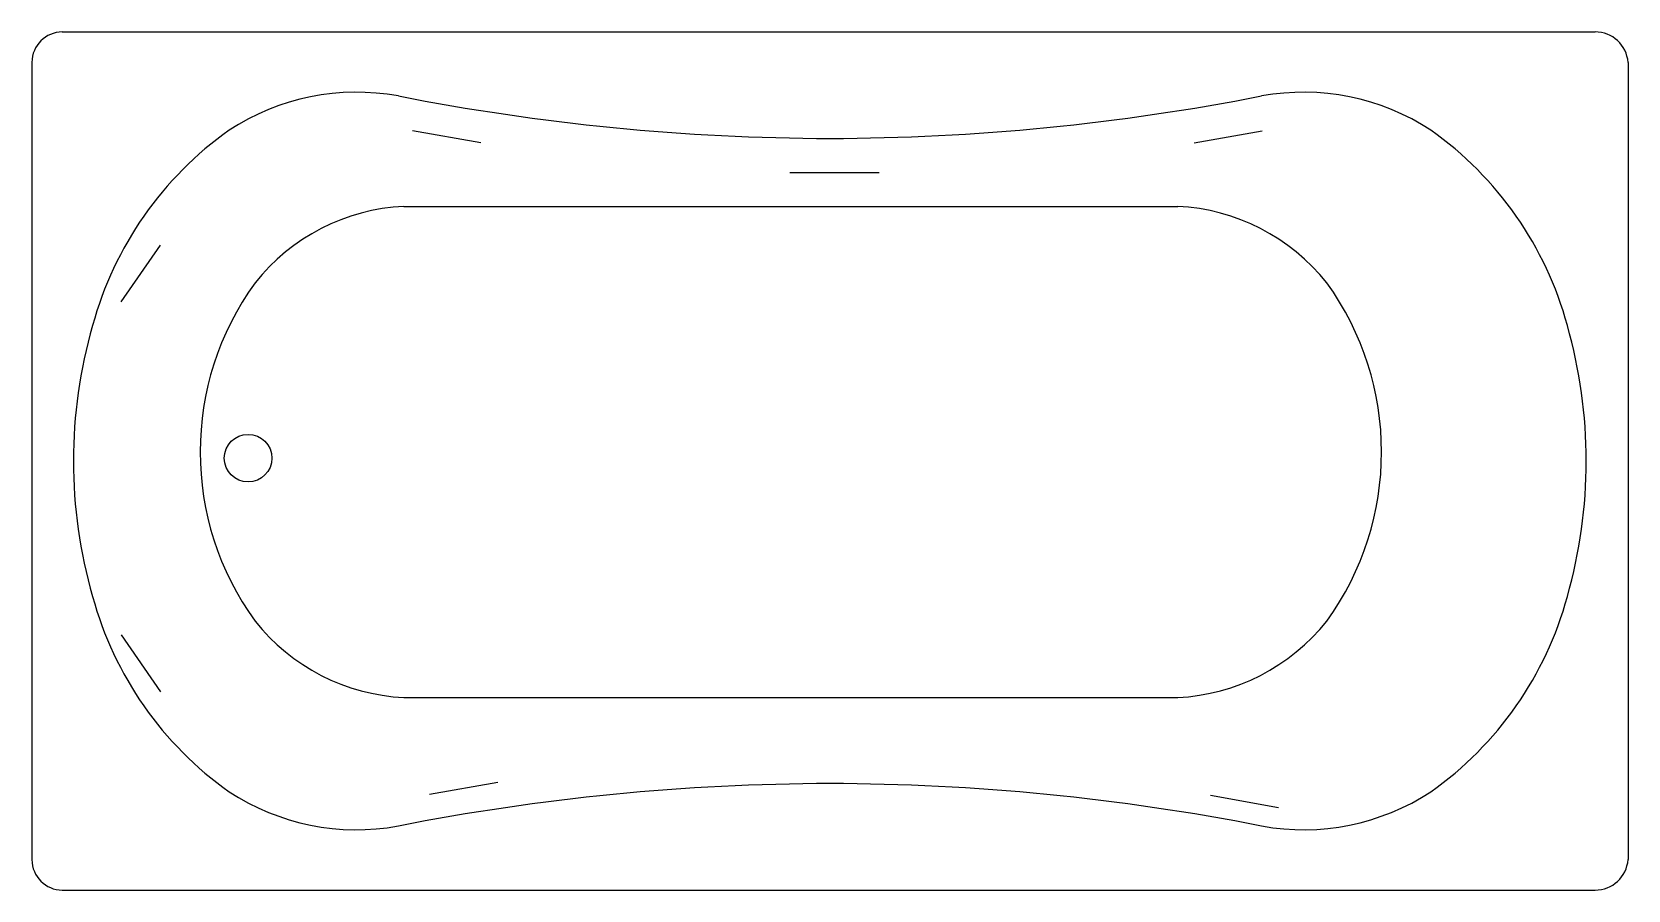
# Model space of a CAD drawing. Extents: x 0 to 59.7, y -32.1 to 0.
import ezdxf

# ---------------------------------------------------------------- set-up
doc = ezdxf.new("R2010")
doc.units = 0
doc.header["$MEASUREMENT"] = 0

msp = doc.modelspace()

# ---------------------------------------------------------------- linework, layer by layer
for p, q in [((1.137, 0), (58.506, 0)), ((0, -1.138), (0, -30.967)), ((59.742, -1.138), (59.742, -30.967)), ((16.796, -4.154), (14.245, -3.699)), ((43.496, -4.154), (46.046, -3.699)), ((28.373, -5.263), (31.711, -5.263)), ((13.925, -6.527), (42.888, -6.527)), ((4.804, -7.981), (3.331, -10.093)), ((3.335, -22.559), (4.816, -24.69)), ((13.925, -24.902), (42.888, -24.902)), ((17.438, -28.077), (14.887, -28.532)), ((44.112, -28.555), (46.662, -29.011)), ((1.137, -32.105), (58.506, -32.105))]:
    msp.add_line(p, q)
msp.add_circle((8.091, -15.946), 0.891)
for centre, radius, start, end in [((58.514, -1.232), 1.232, 4.36201, 90.40099), ((1.142, -1.142), 1.142, 90.26867, 179.79399), ((12.153, -10.97), 8.715, 79.6739, 123.19678), ((47.59, -10.97), 8.715, 56.80322, 100.3261), ((30.079, 81.147), 85.131, 258.91714, 269.86354), ((29.663, 81.147), 85.131, 270.13646, 281.08286), ((15.018, -14.455), 13.209, 125.32085, 164.76771), ((44.725, -14.455), 13.209, 15.23229, 54.67915), ((14.3, -14.128), 7.61, 92.83033, 141.43633), ((42.512, -14.128), 7.61, 38.56367, 87.16967), ((17.085, -15.714), 10.788, 144.06869, 215.93131), ((39.727, -15.714), 10.788, 324.06869, 35.93131), ((19.78, -16.052), 18.226, 163.85659, 196.14341), ((39.643, -16.052), 18.533, 344.13097, 15.86903), ((15.018, -17.65), 13.209, 195.23229, 234.67915), ((44.725, -17.65), 13.209, 305.32085, 344.76771), ((14.3, -17.301), 7.61, 218.56367, 267.16967), ((42.512, -17.301), 7.61, 272.83033, 321.43633), ((12.153, -21.134), 8.715, 236.80322, 280.3261), ((30.079, -113.252), 85.131, 90.13646, 101.08286), ((29.663, -113.252), 85.131, 78.91714, 89.86354), ((47.59, -21.134), 8.715, 259.6739, 303.19678), ((1.142, -30.963), 1.142, 180.20601, 269.73133), ((58.514, -30.873), 1.232, 269.59901, 355.63799)]:
    msp.add_arc(centre, radius, start, end)

doc.saveas('drawing.dxf')
